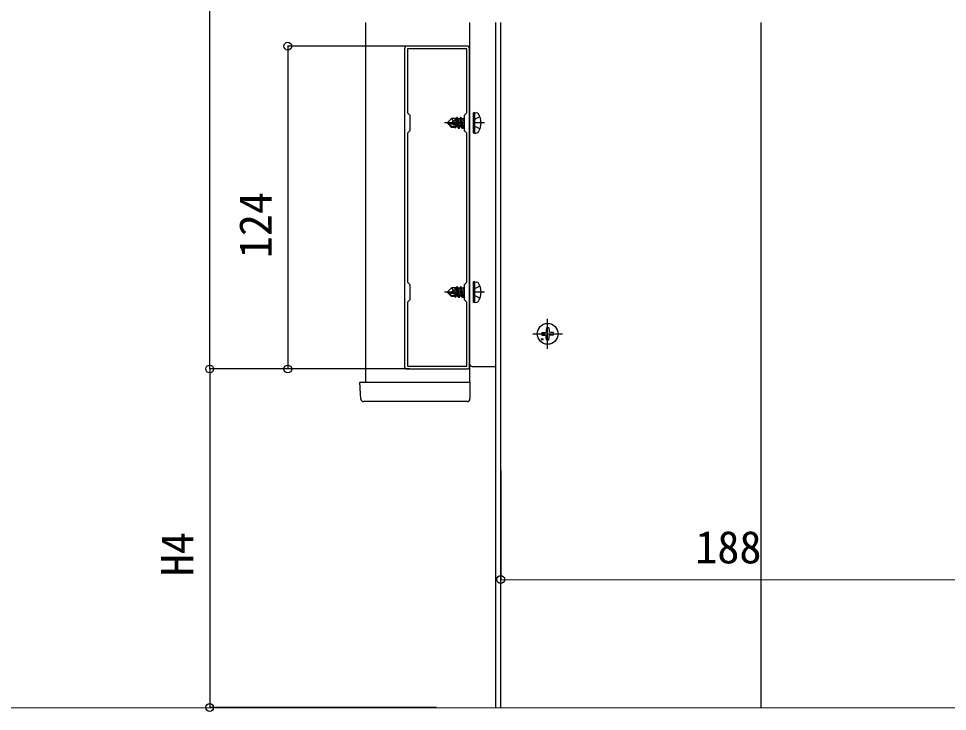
# Model space of a CAD drawing. Units: millimetres, scale not verified, with parts at other scales. Extents: x -8750 to 8750, y -12999 to 12940.
# Drawn here: x 1366 to 4935, y 5563 to 8224 of the extents above; entities that cross this region are included whole.
import ezdxf
from ezdxf.enums import TextEntityAlignment as Align

# ---------------------------------------------------------------- set-up
doc = ezdxf.new("R2010")
doc.units = ezdxf.units.MM
doc.header["$LTSCALE"] = 70
for name, color, linetype in [('0-4_YKK_11E', 7, 'Continuous'), ('0-5_YKK_12', 2, 'Continuous'), ('0-6_YKK_13', 4, 'Continuous'), ('0-8_YKK_D', 6, 'Continuous'), ('0-A_YSS_K', 3, 'Continuous')]:
    doc.layers.add(name, color=color, linetype=linetype)
doc.styles.add('ＭＳ ゴシック', font='')
doc.styles.get('ＭＳ ゴシック').set_extended_font_data('MS Gothic')

msp = doc.modelspace()

# ---------------------------------------------------------------- linework, layer by layer
at = {"layer": '0-4_YKK_11E'}
for p, q in [((2849.21, 8107.96), (2849.21, 6887.96)), ((3089.21, 8117.96), (2859.21, 8117.96)), ((3099.21, 6887.96), (3099.21, 8107.96)), ((2859.21, 6877.96), (3089.21, 6877.96))]:
    msp.add_line(p, q, dxfattribs=at)
msp.add_lwpolyline([(3088.21, 7211.96), (3088.21, 7783.96), (3079.21, 7792.96), (3079.21, 7852.96), (3088.21, 7861.96), (3088.21, 8106.96), (2860.21, 8106.96), (2860.21, 7861.96), (2869.21, 7852.96), (2869.21, 7792.96), (2860.21, 7783.96), (2860.21, 7211.96), (2869.21, 7202.96), (2869.21, 7142.96), (2860.21, 7133.96), (2860.21, 6888.96), (3088.21, 6888.96), (3088.21, 7133.96), (3079.21, 7142.96), (3079.21, 7202.96)], close=True, dxfattribs=at)
for centre, start, end in [((2859.21, 8107.96), 90.00001, 179.99999), ((3089.21, 8107.96), 0.00001, 89.99999), ((2859.21, 6887.96), 180.00001, 269.99999), ((3089.21, 6887.96), 270.00001, 359.99999)]:
    msp.add_arc(centre, 10, start, end, dxfattribs=at)
at = {"layer": '0-5_YKK_12'}
for p, q in [((2700.68, 6827.96), (2700.68, 8208.64)), ((3099.21, 8208.64), (3099.22, 6897.96)), ((3100.68, 6827.96), (3100.68, 8208.64)), ((3199.21, 8208.64), (3199.21, 5575.73)), ((3219.21, 5575.73), (3219.21, 8208.64)), ((4219.21, 5575.53), (4219.21, 8208.64)), ((2700.68, 6827.96), (3100.68, 6827.96))]:
    msp.add_line(p, q, dxfattribs=at)
at = {"layer": '0-6_YKK_13'}
for p, q in [((3119.21, 7862.96), (3114.21, 7862.08)), ((3114.21, 7783.84), (3114.21, 7862.08)), ((3119.21, 7862.96), (3127.23, 7861.55)), ((3119.21, 7782.96), (3119.21, 7862.96)), ((3079.21, 7822.96), (3003.21, 7822.96)), ((3014.21, 7824.46), (3029.71, 7839.96)), ((3014.21, 7824.46), (3014.21, 7821.46)), ((3027.92, 7822.96), (3014.21, 7824.46)), ((3027.92, 7822.96), (3014.21, 7822.96)), ((3018.45, 7821.46), (3014.21, 7821.46)), ((3014.21, 7821.46), (3029.71, 7805.96)), ((3030.95, 7808.96), (3018.45, 7821.46)), ((3061.2, 7809.45), (3018.45, 7821.46)), ((3060.35, 7813.85), (3027.92, 7822.96)), ((3048.4, 7839.96), (3029.71, 7839.96)), ((3037.02, 7831.24), (3029.71, 7839.96)), ((3044.21, 7818.41), (3044.21, 7839.96)), ((3045.49, 7818.04), (3044.21, 7823.74)), ((3050.71, 7843.96), (3047.53, 7838.46)), ((3052.6, 7816.04), (3047.53, 7838.46)), ((3055.5, 7815.22), (3050.71, 7843.96)), ((3051.71, 7843.96), (3050.71, 7843.96)), ((3051.71, 7843.96), (3056.55, 7814.92)), ((3051.71, 7843.96), (3054.88, 7838.46)), ((3061.53, 7838.46), (3054.88, 7838.46)), ((3060.45, 7813.82), (3054.88, 7838.46)), ((3064.71, 7843.96), (3061.53, 7838.46)), ((3071.71, 7801.96), (3064.71, 7843.96)), ((3065.71, 7843.96), (3064.71, 7843.96)), ((3065.71, 7843.96), (3072.71, 7801.96)), ((3065.71, 7843.96), (3068.88, 7838.46)), ((3075.53, 7838.46), (3068.88, 7838.46)), ((3075.88, 7807.46), (3068.88, 7838.46)), ((3079.21, 7822.18), (3075.53, 7838.46)), ((3079.21, 7843.96), (3078.71, 7843.96)), ((3156.21, 7822.96), (3114.21, 7822.96)), ((3029.71, 7805.96), (3030.95, 7808.96)), ((3044.21, 7805.96), (3029.71, 7805.96)), ((3059.72, 7808.96), (3030.95, 7808.96)), ((3044.21, 7805.96), (3044.21, 7808.96)), ((3045.29, 7802.96), (3044.21, 7805.96)), ((3054.53, 7807.46), (3047.88, 7807.46)), ((3057.71, 7801.96), (3056.54, 7808.96)), ((3057.54, 7808.96), (3058.71, 7801.96)), ((3058.71, 7801.96), (3057.71, 7801.96)), ((3058.71, 7801.96), (3061.88, 7807.46)), ((3061.88, 7807.46), (3061.4, 7809.61)), ((3068.53, 7807.46), (3061.88, 7807.46)), ((3072.71, 7801.96), (3071.71, 7801.96)), ((3072.71, 7801.96), (3075.88, 7807.46)), ((3079.21, 7807.46), (3075.88, 7807.46)), ((3119.21, 7782.96), (3114.21, 7783.84)), ((3119.21, 7782.96), (3127.23, 7784.38)), ((3119.21, 7212.96), (3114.21, 7212.08)), ((3114.21, 7133.84), (3114.21, 7212.08)), ((3119.21, 7212.96), (3127.23, 7211.55)), ((3119.21, 7132.96), (3119.21, 7212.96)), ((3079.21, 7172.96), (3003.21, 7172.96)), ((3014.21, 7174.46), (3029.71, 7189.96)), ((3014.21, 7174.46), (3014.21, 7171.46)), ((3027.92, 7172.96), (3014.21, 7174.46)), ((3027.92, 7172.96), (3014.21, 7172.96)), ((3060.35, 7163.85), (3027.92, 7172.96)), ((3048.4, 7189.96), (3029.71, 7189.96)), ((3037.02, 7181.24), (3029.71, 7189.96)), ((3044.21, 7168.41), (3044.21, 7189.96)), ((3045.49, 7168.04), (3044.21, 7173.74)), ((3050.71, 7193.96), (3047.53, 7188.46)), ((3052.6, 7166.04), (3047.53, 7188.46)), ((3055.5, 7165.22), (3050.71, 7193.96)), ((3051.71, 7193.96), (3050.71, 7193.96)), ((3051.71, 7193.96), (3056.55, 7164.92)), ((3051.71, 7193.96), (3054.88, 7188.46)), ((3061.53, 7188.46), (3054.88, 7188.46)), ((3060.45, 7163.82), (3054.88, 7188.46)), ((3064.71, 7193.96), (3061.53, 7188.46)), ((3071.71, 7151.96), (3064.71, 7193.96)), ((3065.71, 7193.96), (3064.71, 7193.96)), ((3065.71, 7193.96), (3072.71, 7151.96)), ((3065.71, 7193.96), (3068.88, 7188.46)), ((3075.53, 7188.46), (3068.88, 7188.46)), ((3075.88, 7157.46), (3068.88, 7188.46)), ((3079.21, 7172.18), (3075.53, 7188.46)), ((3079.21, 7193.96), (3078.71, 7193.96)), ((3156.21, 7172.96), (3114.21, 7172.96)), ((3018.45, 7171.46), (3014.21, 7171.46)), ((3014.21, 7171.46), (3029.71, 7155.96)), ((3030.95, 7158.96), (3018.45, 7171.46)), ((3061.2, 7159.45), (3018.45, 7171.46)), ((3029.71, 7155.96), (3030.95, 7158.96)), ((3044.21, 7155.96), (3029.71, 7155.96)), ((3059.72, 7158.96), (3030.95, 7158.96)), ((3044.21, 7155.96), (3044.21, 7158.96)), ((3045.29, 7152.96), (3044.21, 7155.96)), ((3054.53, 7157.46), (3047.88, 7157.46)), ((3057.71, 7151.96), (3056.54, 7158.96)), ((3057.54, 7158.96), (3058.71, 7151.96)), ((3058.71, 7151.96), (3057.71, 7151.96)), ((3058.71, 7151.96), (3061.88, 7157.46)), ((3061.88, 7157.46), (3061.4, 7159.61)), ((3068.53, 7157.46), (3061.88, 7157.46)), ((3072.71, 7151.96), (3071.71, 7151.96)), ((3072.71, 7151.96), (3075.88, 7157.46)), ((3079.21, 7157.46), (3075.88, 7157.46)), ((3119.21, 7132.96), (3114.21, 7133.84)), ((3119.21, 7132.96), (3127.23, 7134.38)), ((3399.22, 6955.46), (3399.22, 7070.46)), ((3394.22, 7035.41), (3394.03, 7024.33)), ((3404.22, 7035.41), (3404.41, 7024.33)), ((3341.72, 7012.96), (3456.72, 7012.96)), ((3376.77, 7017.96), (3387.85, 7018.15)), ((3376.77, 7007.96), (3387.85, 7007.77)), ((3387.85, 7018.15), (3393.02, 7019.16)), ((3387.85, 7007.77), (3393.02, 7006.76)), ((3394.03, 7024.33), (3393.02, 7019.16)), ((3394.03, 7001.59), (3393.02, 7006.76)), ((3394.22, 6990.51), (3394.03, 7001.59)), ((3404.22, 6990.51), (3404.41, 7001.59)), ((3404.41, 7024.33), (3405.42, 7019.16)), ((3404.41, 7001.59), (3405.42, 7006.76)), ((3410.59, 7018.15), (3405.42, 7019.16)), ((3410.59, 7007.77), (3405.42, 7006.76)), ((3421.67, 7017.96), (3410.59, 7018.15)), ((3421.67, 7007.96), (3410.59, 7007.77)), ((3099.22, 6962.96), (3099.22, 6912.96)), ((3099.22, 6912.96), (3099.22, 6897.96)), ((3109.22, 6887.96), (3199.21, 6887.96)), ((3100.68, 6827.96), (3100.68, 6777.96)), ((3090.68, 6752.96), (2691.62, 6752.96)), ((3100.68, 6777.96), (3100.68, 6762.96))]:
    msp.add_line(p, q, dxfattribs=at)
for points in [[(3027.92, 7822.96), (3037.02, 7831.24), (3044.21, 7831.96)], [(3071.71, 7801.96), (3068.53, 7807.46), (3061.53, 7838.46)], [(3079.21, 7840.96), (3078.71, 7843.96), (3075.53, 7838.46)], [(3139, 7845.96), (3115.84, 7834.41), (3114.21, 7831.35)], [(3045.29, 7802.96), (3047.88, 7807.46), (3047.54, 7808.96)], [(3057.71, 7801.96), (3054.53, 7807.46), (3054.19, 7808.96)], [(3139, 7799.96), (3115.84, 7811.51), (3114.21, 7814.58)], [(3027.92, 7172.96), (3037.02, 7181.24), (3044.21, 7181.96)], [(3071.71, 7151.96), (3068.53, 7157.46), (3061.53, 7188.46)], [(3079.21, 7190.96), (3078.71, 7193.96), (3075.53, 7188.46)], [(3139, 7195.96), (3115.84, 7184.41), (3114.21, 7181.35)], [(3045.29, 7152.96), (3047.88, 7157.46), (3047.54, 7158.96)], [(3057.71, 7151.96), (3054.53, 7157.46), (3054.19, 7158.96)], [(3139, 7149.96), (3115.84, 7161.51), (3114.21, 7164.58)], [(2681.64, 6762.35), (2677.62, 6827.96), (3100.68, 6827.96)]]:
    msp.add_lwpolyline(points, dxfattribs=at)
for centre, radius in [((3399.22, 7012.96), 40), ((3378.01, 6991.75), 3)]:
    msp.add_circle(centre, radius, dxfattribs=at)
for centre, radius, start, end in [((3125.67, 7852.68), 9, 32.05588, 80), ((3078.21, 7822.96), 65, 327.94412, 32.05588), ((3059.72, 7811.44), 2.48, 270, 75.52934), ((3125.67, 7793.24), 9, 280, 327.94412), ((3125.67, 7202.68), 9, 32.05588, 80), ((3078.21, 7172.96), 65, 327.94412, 32.05588), ((3059.72, 7161.44), 2.48, 270, 75.52934), ((3125.67, 7143.24), 9, 280, 327.94412), ((3399.22, 7012.96), 23, 77.44414, 102.55586), ((3399.22, 7012.96), 23, 167.44414, 192.55586), ((3399.22, 7012.96), 23, 347.44414, 12.55586), ((3399.22, 7012.96), 23, 257.44414, 282.55586), ((3109.22, 6897.96), 10, 180, 270), ((2691.62, 6762.96), 10, 183.5, 270), ((3090.68, 6762.96), 10, 270, 0)]:
    msp.add_arc(centre, radius, start, end, dxfattribs=at)
at = {"layer": '0-8_YKK_D'}
for p, q in [((2100.68, 6877.96), (2100.68, 10962.48)), ((2868.21, 8117.96), (2399.68, 8117.96)), ((2400.68, 8117.96), (2400.68, 6877.96)), ((2867.21, 6877.96), (2099.68, 6877.96)), ((2867.21, 6877.96), (2099.68, 6877.96)), ((2100.68, 6877.96), (2100.68, 5577.96)), ((2868.21, 6877.96), (2399.68, 6877.96)), ((3219.21, 6488.05), (3218.93, 6068.72)), ((3218.93, 6069.72), (5098.93, 6068.48)), ((2972.21, 5577.96), (2099.68, 5577.96))]:
    msp.add_line(p, q, dxfattribs=at)
for centre in [(2400.68, 8117.96), (2100.68, 6877.96), (2100.68, 6877.96), (2400.68, 6877.96), (3218.93, 6069.72), (2100.68, 5577.96)]:
    msp.add_circle(centre, 15, dxfattribs=at)
at = {"layer": '0-A_YSS_K'}
msp.add_line((6988.47, 5575), (-8308.4, 5577.96), dxfattribs=at)

# ---------------------------------------------------------------- texts
at = {"layer": '0-8_YKK_D', "style": 'ＭＳ ゴシック'}
for s, rotation, p in [('124', 90, (2375.68, 7303.33)), ('H4', 90, (2075.68, 6082.11)), ('188', 359.962, (3966.25, 6094.23))]:
    msp.add_text(s, height=124.6, rotation=rotation, dxfattribs=at).set_placement(p, align=Align.BOTTOM_LEFT)

doc.saveas('drawing.dxf')
